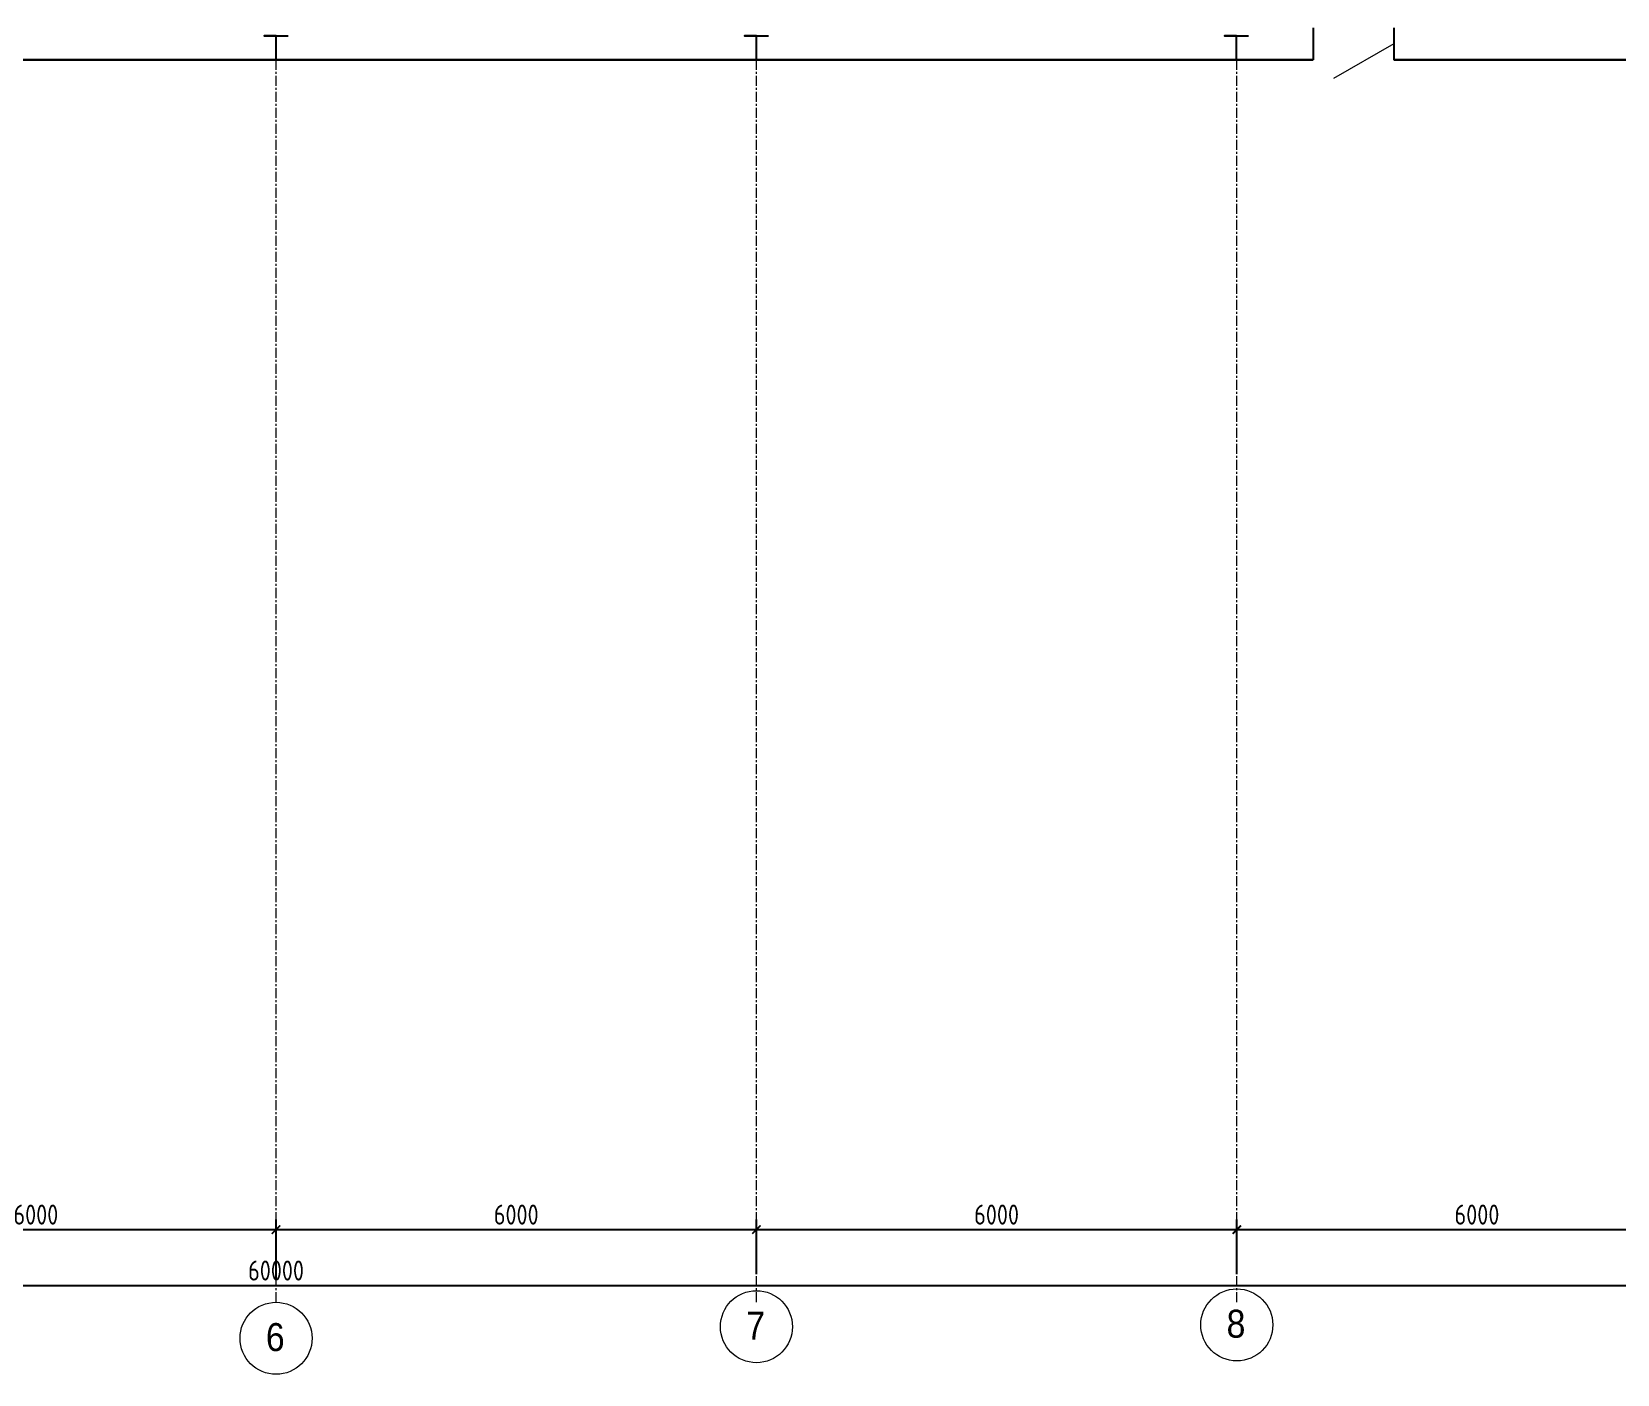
# Model space of a CAD drawing. Header units: millimetres. Extents: x 18087 to 88242, y 6810 to 56435.
# Drawn here: x 50670 to 70475, y 6810 to 23586 of the extents above; entities that cross this region are included whole.
import ezdxf

# ---------------------------------------------------------------- set-up
doc = ezdxf.new("R2010")
doc.units = ezdxf.units.MM
doc.linetypes.add('CENTER', pattern=[2, 1.25, -0.25, 0.25, -0.25])
for name, color, linetype, lineweight in [('axis 2', 40, 'CENTER', 9), ('dim', 4, 'Continuous', 20), ('door', 9, 'Continuous', 9)]:
    doc.layers.add(name, color=color, linetype=linetype, lineweight=lineweight)
doc.layers.add('wall', color=5, linetype='Continuous')
doc.styles.add('ESKD', font='GOTHIC.TTF', dxfattribs={"width": 0.9})
doc.styles.add('GOST 2.304', font='CS_Gost2304.shx')
doc.dimstyles.new('SPDS$0', dxfattribs={"dimscale": 100, "dimtxt": 2.5, "dimasz": 1.5, "dimexe": 1.25, "dimexo": 0.625, "dimtad": 1, "dimdec": 0, "dimrnd": 0.001, "dimtxsty": 'GOST 2.304', "dimblk": 'ARCHTICK', "dimcen": 1.5, "dimdle": 1.25, "dimadec": 0, "dimazin": 2, "dimtfac": 0.75, "dimtdec": 0, "dimtmove": 1, "dimatfit": 0, "dimfxl": 1, "dimtolj": 1, "dimarcsym": 0})

# ---------------------------------------------------------------- blocks, each defined once
blk = doc.blocks.new('_ARCHTICK')
at = {"color": 0, "linetype": 'ByBlock', "const_width": 0.15}
blk.add_lwpolyline([(-0.35, -0.35), (0.35, 0.35)], dxfattribs=at)
blk = doc.blocks.new('*D473')
at = {"layer": 'Defpoints', "color": 0, "ltscale": 125, "transparency": 16777216}
for p in [(53722, 8617), (47722, 7936, 14588), (53722, 7936, 14588)]:
    blk.add_point(p, dxfattribs=at)
at = {"layer": 'dim', "color": 0, "lineweight": -2, "ltscale": 125, "transparency": 16777216}
for p, q in [((47722, 7998), (47722, 8742)), ((53722, 7998), (53722, 8742)), ((47597, 8617), (53847, 8617))]:
    blk.add_line(p, q, dxfattribs=at)
at = {"layer": 'dim', "color": 0, "lineweight": -2, "ltscale": 125, "transparency": 16777216, "xscale": 150, "yscale": 150, "zscale": 150, "rotation": 180}
blk.add_blockref('_ARCHTICK', (47722, 8617), dxfattribs=at)
at = {"layer": 'dim', "color": 0, "lineweight": -2, "ltscale": 125, "transparency": 16777216, "xscale": 150, "yscale": 150, "zscale": 150}
blk.add_blockref('_ARCHTICK', (53722, 8617), dxfattribs=at)
at = {"layer": 'dim', "color": 0, "ltscale": 125, "transparency": 16777216, "insert": (50722, 8805), "char_height": 250, "attachment_point": 5, "style": 'GOST 2.304'}
blk.add_mtext('\\A1;6000', dxfattribs=at)
blk = doc.blocks.new('*D474')
at = {"layer": 'Defpoints', "color": 0, "ltscale": 125, "transparency": 16777216}
for p in [(59722, 8617), (53722, 7999, 14588), (59722, 7999, 14588)]:
    blk.add_point(p, dxfattribs=at)
at = {"layer": 'dim', "color": 0, "lineweight": -2, "ltscale": 125, "transparency": 16777216}
for p, q in [((53722, 8061), (53722, 8742)), ((59722, 8061), (59722, 8742)), ((53597, 8617), (59847, 8617))]:
    blk.add_line(p, q, dxfattribs=at)
at = {"layer": 'dim', "color": 0, "lineweight": -2, "ltscale": 125, "transparency": 16777216, "xscale": 150, "yscale": 150, "zscale": 150, "rotation": 180}
blk.add_blockref('_ARCHTICK', (53722, 8617), dxfattribs=at)
at = {"layer": 'dim', "color": 0, "lineweight": -2, "ltscale": 125, "transparency": 16777216, "xscale": 150, "yscale": 150, "zscale": 150}
blk.add_blockref('_ARCHTICK', (59722, 8617), dxfattribs=at)
at = {"layer": 'dim', "color": 0, "ltscale": 125, "transparency": 16777216, "insert": (56722, 8805), "char_height": 250, "attachment_point": 5, "style": 'GOST 2.304'}
blk.add_mtext('\\A1;6000', dxfattribs=at)
blk = doc.blocks.new('*D475')
at = {"layer": 'Defpoints', "color": 0, "ltscale": 125, "transparency": 16777216}
for p in [(65722, 8617), (59722, 7999, 14588), (65722, 7999, 14588)]:
    blk.add_point(p, dxfattribs=at)
at = {"layer": 'dim', "color": 0, "lineweight": -2, "ltscale": 125, "transparency": 16777216}
for p, q in [((59722, 8061), (59722, 8742)), ((65722, 8061), (65722, 8742)), ((59597, 8617), (65847, 8617))]:
    blk.add_line(p, q, dxfattribs=at)
at = {"layer": 'dim', "color": 0, "lineweight": -2, "ltscale": 125, "transparency": 16777216, "xscale": 150, "yscale": 150, "zscale": 150, "rotation": 180}
blk.add_blockref('_ARCHTICK', (59722, 8617), dxfattribs=at)
at = {"layer": 'dim', "color": 0, "lineweight": -2, "ltscale": 125, "transparency": 16777216, "xscale": 150, "yscale": 150, "zscale": 150}
blk.add_blockref('_ARCHTICK', (65722, 8617), dxfattribs=at)
at = {"layer": 'dim', "color": 0, "ltscale": 125, "transparency": 16777216, "insert": (62722, 8805), "char_height": 250, "attachment_point": 5, "style": 'GOST 2.304'}
blk.add_mtext('\\A1;6000', dxfattribs=at)
blk = doc.blocks.new('*D476')
at = {"layer": 'Defpoints', "color": 0, "ltscale": 125, "transparency": 16777216}
for p in [(71722, 8617), (65722, 7999, 14588), (71722, 7999, 14588)]:
    blk.add_point(p, dxfattribs=at)
at = {"layer": 'dim', "color": 0, "lineweight": -2, "ltscale": 125, "transparency": 16777216}
for p, q in [((65722, 8061), (65722, 8742)), ((71722, 8061), (71722, 8742)), ((65597, 8617), (71847, 8617))]:
    blk.add_line(p, q, dxfattribs=at)
at = {"layer": 'dim', "color": 0, "lineweight": -2, "ltscale": 125, "transparency": 16777216, "xscale": 150, "yscale": 150, "zscale": 150, "rotation": 180}
blk.add_blockref('_ARCHTICK', (65722, 8617), dxfattribs=at)
at = {"layer": 'dim', "color": 0, "lineweight": -2, "ltscale": 125, "transparency": 16777216, "xscale": 150, "yscale": 150, "zscale": 150}
blk.add_blockref('_ARCHTICK', (71722, 8617), dxfattribs=at)
at = {"layer": 'dim', "color": 0, "ltscale": 125, "transparency": 16777216, "insert": (68722, 8805), "char_height": 250, "attachment_point": 5, "style": 'GOST 2.304'}
blk.add_mtext('\\A1;6000', dxfattribs=at)
blk = doc.blocks.new('*D344')
at = {"layer": 'Defpoints', "color": 0, "ltscale": 125, "transparency": 16777216}
for p in [(23722, 11933), (83722, 11933), (83722, 7919)]:
    blk.add_point(p, dxfattribs=at)
at = {"layer": 'dim', "color": 0, "lineweight": -2, "ltscale": 125, "transparency": 16777216}
for p, q in [((23722, 11870), (23722, 7794)), ((83722, 11870), (83722, 7794)), ((23597, 7919), (83847, 7919))]:
    blk.add_line(p, q, dxfattribs=at)
at = {"layer": 'dim', "color": 0, "lineweight": -2, "ltscale": 125, "transparency": 16777216, "xscale": 150, "yscale": 150, "zscale": 150, "rotation": 180}
blk.add_blockref('_ARCHTICK', (23722, 7919), dxfattribs=at)
at = {"layer": 'dim', "color": 0, "lineweight": -2, "ltscale": 125, "transparency": 16777216, "xscale": 150, "yscale": 150, "zscale": 150}
blk.add_blockref('_ARCHTICK', (83722, 7919), dxfattribs=at)
at = {"layer": 'dim', "color": 0, "ltscale": 125, "transparency": 16777216, "insert": (53722, 8106), "char_height": 250, "attachment_point": 5, "style": 'GOST 2.304'}
blk.add_mtext('\\A1;60000', dxfattribs=at)

msp = doc.modelspace()

# ---------------------------------------------------------------- linework, layer by layer
at = {"layer": 'axis 2', "ltscale": 100}
for p, q in [((66675, 23235.5), (20933.6, 23235.5)), ((53722.4, 7709.5, 14587.6), (53722.4, 23235.5, 14587.6)), ((59722.4, 7709.5, 14587.6), (59722.4, 23235.5, 14587.6)), ((65722.4, 7709.5, 14587.6), (65722.4, 23235.5, 14587.6)), ((85113.1, 23235.5), (67685, 23235.5))]:
    msp.add_line(p, q, dxfattribs=at)
at = {"layer": 'axis 2', "color": 178, "linetype": 'ByBlock', "ltscale": 100, "true_color": 0x000000}
for centre in [(59722.4, 7404.1, 14587.6), (65722.4, 7426.6, 14587.6), (53722.4, 7259.5, 14587.6)]:
    msp.add_circle(centre, 450, dxfattribs=at)
at = {"layer": 'door', "ltscale": 125, "elevation": 0}
msp.add_lwpolyline([(67685, 23435.5), (66931, 23000.2)], dxfattribs=at)
at = {"layer": 'wall', "ltscale": 125}
for p, q in [((66675, 23635.5), (66675, 23235.5)), ((67685, 23635.5), (67685, 23235.5)), ((64075, 23235.5), (35952.4, 23235.5)), ((66675, 23235.5), (64075, 23235.5)), ((72651.3, 23235.5), (67685, 23235.5))]:
    msp.add_line(p, q, dxfattribs=at)
at = {"layer": 'wall', "ltscale": 100}
for p, q in [((35952.4, 23235.7), (66675, 23235.7)), ((67685, 23235.5), (71407.4, 23235.5))]:
    msp.add_line(p, q, dxfattribs=at)
for points, elevation in [([(53572.4, 23235.5), (53872.4, 23235.5), (53722.4, 23235.5), (53722.4, 23535.5), (53572.4, 23535.5), (53872.4, 23535.5)], 14587.6), ([(59572.4, 23235.5), (59872.4, 23235.5), (59722.4, 23235.5), (59722.4, 23535.5), (59572.4, 23535.5), (59872.4, 23535.5)], 14587.6), ([(65569.5, 23235.5), (65869.5, 23235.5), (65719.5, 23235.5), (65719.5, 23535.5), (65569.5, 23535.5), (65869.5, 23535.5)], 0)]:
    msp.add_lwpolyline(points, dxfattribs=dict(at, elevation=elevation))

# ---------------------------------------------------------------- texts
at = {"layer": 'axis 2', "color": 178, "ltscale": 100, "true_color": 0x000000, "char_height": 350, "width": 1032.557, "attachment_point": 5, "style": 'ESKD'}
for s, insert in [('7', (59712.3, 7416.7, 14587.6)), ('8', (65712.3, 7439.2, 14587.6)), ('6', (53712.3, 7272.1, 14587.6))]:
    msp.add_mtext(s, dxfattribs=dict(at, insert=insert))

# ---------------------------------------------------------------- dimensions: what is measured, and where the dimension line sits
at = {"layer": 'dim', "ltscale": 125}
for base, p1, p2, picture, middle in [((83722.4, 7918.7), (23722.4, 11932.7), (83722.4, 11932.7), '*D344', (53722.4, 8106.2)), ((53722.4, 8617.2), (47722.4, 7935.6, 14587.6), (53722.4, 7935.6, 14587.6), '*D473', (50722.4, 8804.7)), ((59722.4, 8617.2), (53722.4, 7998.7, 14587.6), (59722.4, 7998.7, 14587.6), '*D474', (56722.4, 8804.7)), ((65722.4, 8617.2), (59722.4, 7998.7, 14587.6), (65722.4, 7998.7, 14587.6), '*D475', (62722.4, 8804.7)), ((71722.4, 8617.2), (65722.4, 7998.7, 14587.6), (71722.4, 7998.7, 14587.6), '*D476', (68722.4, 8804.7))]:
    dim = msp.add_linear_dim(base=base, p1=p1, p2=p2, dimstyle='SPDS$0', override={"dimblk1": 'ARCHTICK', "dimblk2": 'ARCHTICK', "dimsah": 1}, dxfattribs=at)
    dim.commit()
    dim.dimension.update_dxf_attribs({"geometry": picture, "text_midpoint": middle})

doc.saveas('drawing.dxf')
